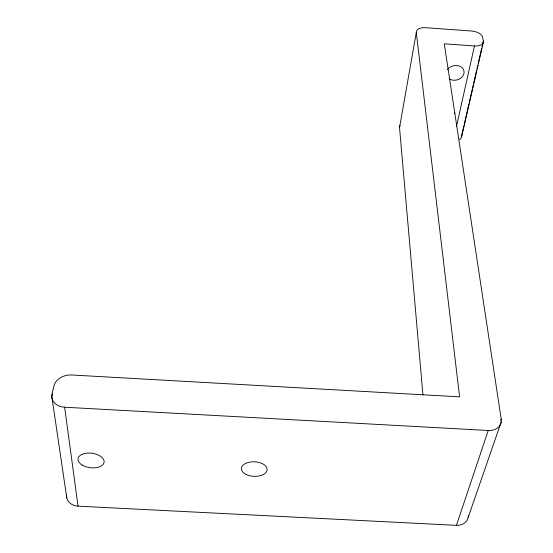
<?xml version="1.0" encoding="UTF-8"?>
<svg xmlns="http://www.w3.org/2000/svg" width="553" height="553" viewBox="0 0 553 553"><rect width="100%" height="100%" fill="white"/><g stroke="black" fill="none" stroke-linecap="round" stroke-linejoin="round"><path stroke-width="0.83" d="M422.941 394.994L399.529 127.639L416.291 32.496A10.085 5.454 9.1 0 1 425.54 27.685L471.64 31.023A10.099 5.412 10.4 0 1 482.61 37.286L483.357 41.026L482.009 46.887M456.425 126.644L474.453 45.975A10.148 5.461 10.5 0 0 483.357 41.026M463.932 125.642L461.624 135.692A9.401 5.675 11.2 0 1 459.55 139.646M464.313 123.962L468.93 103.853M469.317 102.181L472.2 89.614M472.587 87.941L473.354 84.588M473.741 82.909L476.624 70.349M477.011 68.669L477.778 65.316M478.165 63.643L481.628 48.56M461.624 136.819L483.384 42.111M52.314 395.775L52.058 394.075L53.924 386.022A15.484 11.876 -11.1 0 1 71.662 374.989L459.605 396.854L416.291 32.496M66.567 494.327A13.984 11.592 -17 0 0 78.035 506.161L456.432 525.35L488.223 430.497A15.228 11.675 21.6 0 0 501.198 419.001L444.287 43.811L474.453 45.975M500.631 420.626L501.198 419.001M468.253 517.166L501.17 422.133M52.058 394.075A15.602 12.035 -11.6 0 0 64.639 407.222L488.223 430.497M51.802 396.473L66.816 498.142M64.639 407.222L78.035 506.161M447.425 69.643A9.062 7.307 -12.4 0 1 460.22 66.429A9.062 7.307 -12.4 0 1 462.218 76.874A9.062 7.307 -12.4 0 1 449.195 78.858M454.428 112.494A8.737 6.843 -10 0 1 454.753 113.648M399.529 127.639A9.339 5.668 9.6 0 1 400.04 125.49M468.419 515.666A13.659 11.302 26.3 0 1 456.432 525.35M246.382 474.605A12.892 7.272 2.4 0 0 267.03 470.416A12.892 7.272 2.4 0 0 249.389 462.197A12.892 7.272 2.4 0 0 246.382 474.605M82.342 465.156A13.154 7.279 7.3 0 0 103.86 463.103A13.154 7.279 7.3 0 0 86.973 453.149A13.154 7.279 7.3 0 0 82.342 465.156"/></g></svg>
